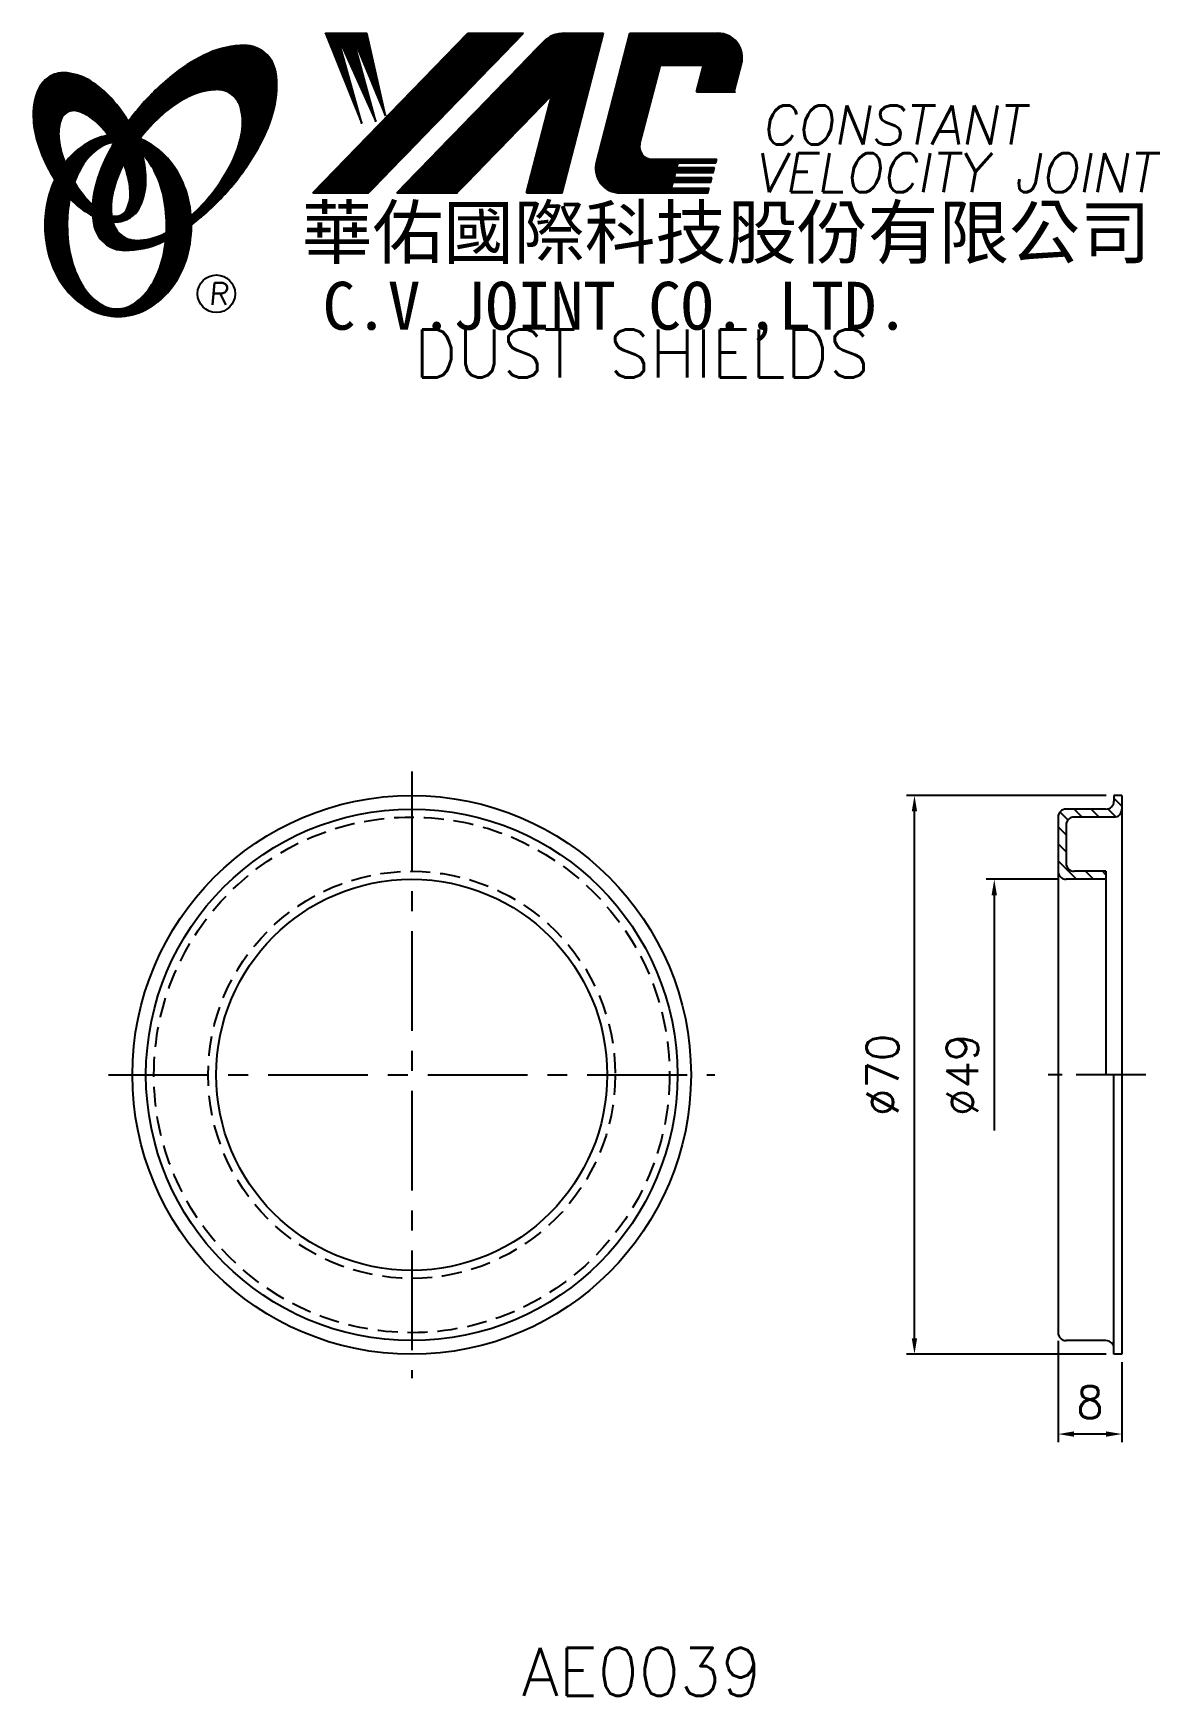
# Model space of a CAD drawing. Extents: x 100 to 241, y -1 to 207.
import ezdxf
from ezdxf.enums import TextEntityAlignment as Align

# ---------------------------------------------------------------- set-up
doc = ezdxf.new("R2010")
doc.units = 0
doc.header["$LTSCALE"] = 10
doc.header["$MEASUREMENT"] = 0
doc.linetypes.add('CENTER', pattern=[2, 1.25, -0.25, 0.25, -0.25])
doc.linetypes.add('HIDDEN', pattern=[0.375, 0.25, -0.125])
doc.layers.get('0').update_dxf_attribs({"linetype": 'CONTINUOUS'})
doc.layers.get('DEFPOINTS').update_dxf_attribs({"linetype": 'CONTINUOUS'})
doc.layers.add('4', color=4, linetype='CONTINUOUS')
doc.styles.add('CHINA', font='KAIU.TTF')
doc.styles.add('ITALICC', font='simplex.shx')
doc.dimstyles.new('STANDARD$0', dxfattribs={"dimtxt": 4, "dimasz": 2, "dimexe": 1, "dimexo": 1, "dimgap": 2, "dimtad": 1, "dimdec": 4, "dimzin": 10, "dimtxsty": 'ITALICC', "dimcen": 2, "dimclrd": 5, "dimclre": 5, "dimclrt": 18, "dimaunit": 1, "dimazin": 3, "dimtp": 0.1, "dimtfac": 0.7, "dimtdec": 4, "dimtmove": 0, "dimatfit": 3, "dimtolj": 1, "dimtzin": 10})
pattern_1 = [(45, (169.187142, -36.857548), (-0.00727476112, 0.00727476112), [])]
pattern_2 = [(45, (0.596597, -0.553139), (-0.00883883476, 0.00883883476), [])]

# ---------------------------------------------------------------- blocks, each defined once
blk = doc.blocks.new('*D14')
at = {"color": 5, "linetype": 'BYBLOCK'}
for p, q in [((234.06, 111.38), (209.06, 111.38)), ((210.06, 43.38), (210.06, 109.38)), ((234.06, 41.38), (209.06, 41.38))]:
    blk.add_line(p, q, dxfattribs=at)
for points in [[(209.72, 109.38), (210.39, 109.38), (210.06, 111.38)], [(209.72, 43.38), (210.39, 43.38), (210.06, 41.38)]]:
    blk.add_solid(points, dxfattribs=at)
at = {"layer": 'DEFPOINTS', "color": 0, "linetype": 'BYBLOCK'}
for p in [(210.06, 111.38), (235.06, 111.38), (235.06, 41.38)]:
    blk.add_point(p, dxfattribs=at)
at = {"color": 18, "linetype": 'BYBLOCK', "insert": (206.06, 76.38), "char_height": 4, "attachment_point": 5, "rotation": 90, "style": 'ITALICC'}
blk.add_mtext('\\A1;∅70', dxfattribs=at)
blk = doc.blocks.new('*D15')
at = {"color": 5, "linetype": 'BYBLOCK'}
for p, q in [((228.06, 43.08), (228.06, 30.38)), ((236.06, 40.38), (236.06, 30.38)), ((234.06, 31.38), (230.06, 31.38))]:
    blk.add_line(p, q, dxfattribs=at)
for points in [[(230.06, 31.72), (230.06, 31.05), (228.06, 31.38)], [(234.06, 31.72), (234.06, 31.05), (236.06, 31.38)]]:
    blk.add_solid(points, dxfattribs=at)
at = {"layer": 'DEFPOINTS', "color": 0, "linetype": 'BYBLOCK'}
for p in [(228.06, 44.08), (236.06, 41.38), (228.06, 31.38)]:
    blk.add_point(p, dxfattribs=at)
at = {"color": 18, "linetype": 'BYBLOCK', "insert": (232.06, 35.38), "char_height": 4, "attachment_point": 5, "style": 'ITALICC'}
blk.add_mtext('\\A1;8', dxfattribs=at)
blk = doc.blocks.new('*D16')
at = {"color": 5, "linetype": 'BYBLOCK'}
for p, q in [((228.06, 100.88), (219.06, 100.88)), ((220.06, 98.88), (220.06, 69.43))]:
    blk.add_line(p, q, dxfattribs=at)
blk.add_solid([(219.72, 98.88), (220.39, 98.88), (220.06, 100.88)], dxfattribs=at)
at = {"layer": 'DEFPOINTS', "color": 0, "linetype": 'BYBLOCK'}
for p in [(220.06, 100.88), (229.06, 100.88), (228.06, 51.88)]:
    blk.add_point(p, dxfattribs=at)
at = {"color": 18, "linetype": 'BYBLOCK', "insert": (216.06, 76.38), "char_height": 4, "attachment_point": 5, "rotation": 90, "style": 'ITALICC'}
blk.add_mtext('\\A1;∅49', dxfattribs=at)

msp = doc.modelspace()

# ---------------------------------------------------------------- hatches: boundary and pattern name
at = {"layer": '4', "linetype": 'CONTINUOUS'}
h = msp.add_hatch(dxfattribs=at)
h.set_pattern_fill('ANSI31', color=5, scale=0.1, style=0)
h.set_pattern_definition(pattern_2)
h.paths.add_polyline_path([(161.0553, 206.87784), (154.098, 206.87784), (134.68139, 186.87408), (141.6387, 186.87408)])
h.paths.add_polyline_path([(164.60219, 199.11227), (161.42182, 186.87408), (165.90281, 186.87408), (171.10124, 206.87784), (166.20451, 206.87784, 0.202785967), (163.47044, 205.72143), (145.17631, 186.87408), (152.72322, 186.87408)])
h.paths.add_polyline_path([(178.2293, 202.87943), (183.62302, 202.87943), (182.754, 199.53541), (187.47082, 199.53541), (188.38754, 203.06298, 0.490800957), (185.43734, 206.87784), (174.40302, 206.87784), (170.19597, 190.68895, 0.490800957), (173.14617, 186.87408), (184.18049, 186.87408), (184.33493, 187.4684), (179.61811, 187.4684), (179.81148, 188.21248), (184.5283, 188.21248), (184.68686, 188.82262), (179.97004, 188.82262), (180.13128, 189.44309), (184.8481, 189.44309), (185.00428, 190.04408), (180.28746, 190.04408), (180.44426, 190.64746), (185.16108, 190.64746), (185.27782, 191.09665), (177.13807, 191.09665, -0.490800957), (175.66297, 193.00408)])
h = msp.add_hatch(dxfattribs=at)
h.set_pattern_fill('ANSI31', color=1, scale=0.1, style=0)
h.set_pattern_definition(pattern_2)
h.paths.add_polyline_path([(141.41337, 206.87784), (136.23604, 206.87784), (140.8068, 195.57411), (137.74087, 206.53209), (142.5756, 195.80976), (139.62759, 206.53209), (143.75481, 196.51673)])
h = msp.add_hatch(dxfattribs=at)
h.set_pattern_fill('ANSI31', color=5, scale=0.082305, style=0)
h.set_pattern_definition([(45, (0.596597, -0.553139), (-0.00727476112, 0.00727476112), [])])
h.paths.add_polyline_path([(122.63207, 199.81537, -0.172879177), (124.57354, 199.1568, -0.172879177), (125.66084, 197.41875, -0.104527385), (125.68861, 194.09056, -0.065680101), (124.51908, 190.6886, -0.051823203), (122.07867, 186.84621, -0.044272532), (119.4037, 184.01988, -0.020203161), (119.45728, 182.88196, 0.006517006), (119.86183, 183.19403, 0.049863361), (124.41525, 187.6071, 0.049863361), (128.00489, 192.83426, 0.063682799), (129.82593, 197.46161, 0.103597411), (130.01523, 202.04558, 0.177892575), (128.66663, 204.41586, 0.177892575), (126.10423, 205.34918, 0.103597411), (121.61644, 204.39614, 0.063682799), (117.35869, 201.82706, 0.049863361), (112.80527, 197.414, 0.016070017), (111.53457, 195.80769, -0.007061632), (111.78185, 195.37066, -0.031648676), (112.73444, 193.33408, -0.008069351), (113.16634, 193.89839, -0.051823203), (116.34472, 197.15685, -0.065680101), (119.38665, 199.0772, -0.104527385)])
h.paths.add_polyline_path([(109.5564, 186.65405, -0.065680101), (110.72593, 190.056, -0.006063428), (110.96987, 190.53102, 0.027613469), (110.24303, 192.11909, 0.017011252), (109.70961, 193.05406, 0.007829282), (109.21563, 192.18684, 0.063682799), (107.39459, 187.55949, 0.103597411), (107.20529, 182.97552, 0.177892575), (108.5539, 180.60524, 0.177892575), (111.11629, 179.67191, 0.103597411), (115.60409, 180.62496, 0.008811776), (116.23105, 180.91504, 0.013922709), (116.30838, 181.88485, -0.009086703), (115.85836, 181.6674, -0.104527385), (112.61294, 180.92924, -0.172879177), (110.67147, 181.5878, -0.172879177), (109.58418, 183.32586, -0.104527385)])
h = msp.add_hatch(dxfattribs=at)
h.set_pattern_fill('ANSI31', color=3, scale=0.082305, style=0)
h.set_pattern_definition(pattern_1)
h.paths.add_polyline_path([(106.83556, 200.8662, 0.106488277), (103.89369, 201.90477, 0.158297415), (101.80349, 201.50973, 0.158297415), (100.34415, 199.96204, 0.106488277), (99.63334, 196.92427, 0.071723199), (100.05139, 193.61132, 0.058080454), (101.59637, 189.79593, 0.058080454), (103.97742, 186.43814, 0.071723199), (106.54266, 184.30039, 0.020895977), (107.08284, 183.9984, -0.030777155), (107.06694, 185.37462, -0.042059526), (105.97058, 186.53738, -0.04691039), (104.35142, 189.01853, -0.04691039), (103.22314, 191.75801, -0.060581117), (102.82103, 194.02008, -0.10187153), (103.13266, 196.10828, -0.185892489), (103.91275, 196.99992, -0.185892489), (105.08939, 197.13804, -0.10187153), (106.98704, 196.21251, -0.060581117), (108.62387, 194.60024, -0.04691039), (110.24303, 192.11909, -0.04691039), (111.37131, 189.3796, -0.060581117), (111.77342, 187.11753, -0.10187153), (111.46179, 185.02933, -0.185892489), (110.68171, 184.13769, -0.185892489), (109.50506, 183.99957, -0.002013383), (109.46426, 184.0102, 0.021593804), (109.58418, 183.32586, 0.006477741), (109.60218, 183.24882, 0.14950097), (111.57474, 183.65686, 0.158297415), (113.03407, 185.20455, 0.106488277), (113.74488, 188.24231, 0.071723199), (113.32683, 191.55527, 0.058080454), (111.78185, 195.37066, 0.058080454), (109.4008, 198.72845, 0.071723199)])
h = msp.add_hatch(dxfattribs=at)
h.set_pattern_fill('ANSI31', color=1, scale=0.082305, style=0)
h.set_pattern_definition(pattern_1)
h.paths.add_polyline_path([(107.92919, 192.54275, -0.120168026), (109.62098, 193.19614, 0.016865385), (109.02122, 194.07888, 0.076648372), (106.86499, 193.35996, 0.104809576), (103.78054, 190.84686, 0.005838257), (103.6136, 190.63466, 0.028089978), (104.35142, 189.01853, 0.014237292), (104.79354, 188.23348, -0.045767751), (105.71873, 190.17033, -0.106890197)])
h.paths.add_polyline_path([(103.89782, 182.78813, -0.048711043), (104.22792, 186.16847, -0.007865741), (103.97742, 186.43814, -0.037695478), (102.34154, 188.5569, 0.03042545), (101.81622, 187.25293, 0.080710289), (101.09078, 182.78813, 0.080710289), (101.81622, 178.32334, 0.089265679), (103.78054, 174.7294, 0.104809576), (106.86499, 172.2163, 0.11926607), (110.27419, 171.39137, 0.11926607), (113.68338, 172.2163, 0.104809576), (116.76783, 174.7294, 0.089265679), (118.73216, 178.32334, 0.080710289), (119.45759, 182.78813, 0.080710289), (118.73216, 187.25293, 0.089265679), (116.76783, 190.84686, 0.104809576), (113.68338, 193.35996, 0.025513357), (112.99014, 193.67271, 0.004818181), (112.73444, 193.33408, -0.023722145), (113.27565, 191.73733, -0.065307489), (114.51084, 190.17033, -0.073950765), (115.82329, 186.9726, -0.060532391), (116.33174, 182.78813, -0.060532391), (115.82329, 178.60367, -0.073950765), (114.51084, 175.40594, -0.106890197), (112.30037, 173.03351, -0.153118262), (110.11478, 172.34814, -0.153118262), (107.92919, 173.03351, -0.106890197), (105.71873, 175.40594, -0.073950765), (104.40627, 178.60367, -0.060532391)])
h = msp.add_hatch(dxfattribs=at)
h.set_pattern_fill('ANSI31', color=5, scale=12, angle=90, style=0)
h.set_pattern_definition([(135, (9.7238, -0.9041), (-1.06066, -1.06066), [])])
h.paths.add_polyline_path([(229.05712, 102.88375), (229.05712, 107.68375, -0.414213562), (230.05712, 108.68375), (235.05712, 108.68375, 0.414213562), (236.05712, 109.68375), (236.05712, 111.38375), (235.05712, 111.38375), (235.05712, 110.68375, -0.414213562), (234.05712, 109.68375), (229.05712, 109.68375, 0.414213562), (228.05712, 108.68375), (228.05712, 101.88375, 0.414213562), (229.05712, 100.88375), (234.05712, 100.88375), (234.05712, 101.88375), (230.05712, 101.88375, -0.414213562)])

# ---------------------------------------------------------------- linework, layer by layer
at = {"layer": '4', "color": 5, "linetype": 'CONTINUOUS'}
for p, q in [((134.68139, 186.87408), (154.098, 206.87784)), ((141.6387, 186.87408), (161.0553, 206.87784)), ((154.098, 206.87784), (161.0553, 206.87784)), ((165.90281, 186.87408), (171.10124, 206.87784)), ((166.20451, 206.87784), (171.10124, 206.87784)), ((170.19597, 190.68895), (174.40302, 206.87784)), ((174.40302, 206.87784), (185.43734, 206.87784)), ((145.17631, 186.87408), (163.47044, 205.72143)), ((175.66297, 193.00408), (178.2293, 202.87943)), ((178.2293, 202.87943), (183.62302, 202.87943)), ((182.754, 199.53541), (183.62302, 202.87943)), ((187.47082, 199.53541), (188.38754, 203.06298)), ((152.72322, 186.87408), (164.60219, 199.11227)), ((161.42182, 186.87408), (164.60219, 199.11227)), ((182.754, 199.53541), (187.62125, 199.53541)), ((177.13807, 191.09665), (185.27782, 191.09665)), ((180.28746, 190.04408), (180.44426, 190.64746)), ((180.28746, 190.04408), (185.00428, 190.04408)), ((180.44426, 190.64746), (185.16108, 190.64746)), ((184.8481, 189.44309), (185.00428, 190.04408)), ((185.16108, 190.64746), (185.27782, 191.09665)), ((179.61811, 187.4684), (179.81148, 188.21248)), ((179.61811, 187.4684), (184.33493, 187.4684)), ((179.81148, 188.21248), (184.5283, 188.21248)), ((179.97004, 188.82262), (180.13128, 189.44309)), ((179.97004, 188.82262), (184.68686, 188.82262)), ((180.13128, 189.44309), (184.8481, 189.44309)), ((184.18049, 186.87408), (184.33493, 187.4684)), ((184.5283, 188.21248), (184.68686, 188.82262)), ((134.68139, 186.87408), (141.6387, 186.87408)), ((145.17631, 186.87408), (152.72322, 186.87408)), ((161.42182, 186.87408), (165.90281, 186.87408)), ((173.14617, 186.87408), (184.18049, 186.87408))]:
    msp.add_line(p, q, dxfattribs=at)
at = {"layer": '4', "color": 1, "linetype": 'CONTINUOUS'}
for p, q in [((136.23604, 206.87784), (140.8068, 195.57411)), ((136.23604, 206.87784), (141.41337, 206.87784)), ((140.8068, 195.57411), (137.74087, 206.53209)), ((137.74087, 206.53209), (142.5756, 195.80976)), ((142.5756, 195.80976), (139.62759, 206.53209)), ((139.62759, 206.53209), (143.75481, 196.51673)), ((143.75481, 196.51673), (141.41337, 206.87784))]:
    msp.add_line(p, q, dxfattribs=at)
at = {"layer": '4', "color": 5, "linetype": 'CENTER'}
for p, q in [((147.05717, 114.38375), (147.05717, 38.38375)), ((109.05717, 76.38375), (185.05717, 76.38375))]:
    msp.add_line(p, q, dxfattribs=at)
at = {"layer": '4', "color": 7, "linetype": 'CONTINUOUS'}
for p, q in [((235.05712, 111.38375), (235.05712, 110.68375)), ((236.05712, 111.38375), (235.05712, 111.38375)), ((236.05712, 111.38375), (236.05712, 41.38375)), ((228.05712, 108.68375), (228.05712, 44.08375)), ((234.05712, 109.68375), (229.05712, 109.68375)), ((235.05712, 108.68375), (230.05712, 108.68375)), ((229.05712, 107.68375), (229.05712, 102.88375)), ((234.05712, 100.88375), (229.05712, 100.88375)), ((234.05712, 101.88375), (230.05712, 101.88375)), ((234.05712, 101.88375), (234.05712, 76.38375)), ((235.05712, 41.38375), (235.05712, 76.38375)), ((234.05712, 43.08375), (229.05712, 43.08375)), ((236.05712, 41.38375), (235.05712, 41.38375))]:
    msp.add_line(p, q, dxfattribs=at)
at = {"layer": '4', "color": 5, "linetype": 'CENTER', "ltscale": 0.7}
msp.add_line((239.05712, 76.38375), (225.05712, 76.38375), dxfattribs=at)
at = {"layer": '4', "color": 5, "linetype": 'CONTINUOUS'}
for points in [[(119.45728, 182.88196, 0.006517006), (119.86183, 183.19403, 0.049863361), (124.41525, 187.6071, 0.049863361), (128.00489, 192.83426, 0.063682799), (129.82593, 197.46161, 0.103597411), (130.01523, 202.04558, 0.177892575), (128.66663, 204.41586, 0.177892575), (126.10423, 205.34918, 0.103597411), (121.61644, 204.39614, 0.063682799), (117.35869, 201.82706, 0.049863361), (112.80527, 197.414, 0.016070017), (111.53457, 195.80769)], [(119.4037, 184.01988, 0.044272532), (122.07867, 186.84621, 0.051823203), (124.51908, 190.6886, 0.065680101), (125.68861, 194.09056, 0.104527385), (125.66084, 197.41875, 0.172879177), (124.57354, 199.1568, 0.172879177), (122.63207, 199.81537, 0.104527385), (119.38665, 199.0772, 0.065680101), (116.34472, 197.15685, 0.051823203), (113.16634, 193.89839, 0.008069351), (112.73444, 193.33408)], [(109.70961, 193.05406, 0.007829282), (109.21563, 192.18684, 0.063682799), (107.39459, 187.55949, 0.103597411), (107.20529, 182.97552, 0.177892575), (108.5539, 180.60524, 0.177892575), (111.11629, 179.67191, 0.103597411), (115.60409, 180.62496, 0.008811776), (116.23105, 180.91504, 0.008811776)], [(110.96987, 190.53102, 0.006063428), (110.72593, 190.056, 0.065680101), (109.5564, 186.65405, 0.104527385), (109.58418, 183.32586, 0.172879177), (110.67147, 181.5878, 0.172879177), (112.61294, 180.92924, 0.104527385), (115.85836, 181.6674, 0.009086703), (116.30838, 181.88485, 0.009086703)]]:
    msp.add_lwpolyline(points, format="xyb", dxfattribs=at)
at = {"layer": '4', "color": 3, "linetype": 'CONTINUOUS'}
for points in [[(109.60218, 183.24882, 0.14950097), (111.57474, 183.65686, 0.158297415), (113.03407, 185.20455, 0.106488277), (113.74488, 188.24231, 0.071723199), (113.32683, 191.55527, 0.058080454), (111.78185, 195.37066, 0.058080454), (109.4008, 198.72845, 0.071723199), (106.83556, 200.8662, 0.106488277), (103.89369, 201.90477, 0.158297415), (101.80349, 201.50973, 0.158297415), (100.34415, 199.96204, 0.106488277), (99.63334, 196.92427, 0.071723199), (100.05139, 193.61132, 0.058080454), (101.59637, 189.79593, 0.058080454), (103.97742, 186.43814, 0.071723199), (106.54266, 184.30039, 0.020895977), (107.08284, 183.9984, 0.020895977)], [(109.46426, 184.0102, 0.002013383), (109.50506, 183.99957, 0.185892489), (110.68171, 184.13769, 0.185892489), (111.46179, 185.02933, 0.10187153), (111.77342, 187.11753, 0.060581117), (111.37131, 189.3796, 0.04691039), (110.24303, 192.11909, 0.04691039), (108.62387, 194.60024, 0.060581117), (106.98704, 196.21251, 0.10187153), (105.08939, 197.13804, 0.185892489), (103.91275, 196.99992, 0.185892489), (103.13266, 196.10828, 0.10187153), (102.82103, 194.02008, 0.060581117), (103.22314, 191.75801, 0.04691039), (104.35142, 189.01853, 0.04691039), (105.97058, 186.53738, 0.042059526), (107.06694, 185.37462, 0.042059526)]]:
    msp.add_lwpolyline(points, format="xyb", dxfattribs=at)
at = {"layer": '4', "color": 1, "linetype": 'CONTINUOUS'}
for points in [[(109.02122, 194.07888, 0.076648372), (106.86499, 193.35996, 0.104809576), (103.78054, 190.84686, 0.005838257), (103.6136, 190.63466, 0.005838257)], [(102.34154, 188.5569, 0.03042545), (101.81622, 187.25293, 0.080710289), (101.09078, 182.78813, 0.080710289), (101.81622, 178.32334, 0.089265679), (103.78054, 174.7294, 0.104809576), (106.86499, 172.2163, 0.11926607), (110.27419, 171.39137, 0.11926607), (113.68338, 172.2163, 0.104809576), (116.76783, 174.7294, 0.089265679), (118.73216, 178.32334, 0.080710289), (119.45759, 182.78813, 0.080710289), (118.73216, 187.25293, 0.089265679), (116.76783, 190.84686, 0.104809576), (113.68338, 193.35996, 0.025513357), (112.99014, 193.67271, 0.025513357)], [(104.22792, 186.16847, 0.048711043), (103.89782, 182.78813, 0.060532391), (104.40627, 178.60367, 0.073950765), (105.71873, 175.40594, 0.106890197), (107.92919, 173.03351, 0.153118262), (110.11478, 172.34814, 0.153118262), (112.30037, 173.03351, 0.106890197), (114.51084, 175.40594, 0.073950765), (115.82329, 178.60367, 0.060532391), (116.33174, 182.78813, 0.060532391), (115.82329, 186.9726, 0.073950765), (114.51084, 190.17033, 0.065307489), (113.27565, 191.73733)], [(109.62098, 193.19614, 0.120168026), (107.92919, 192.54275, 0.106890197), (105.71873, 190.17033, 0.045767751), (104.79354, 188.23348, 0.045767751)]]:
    msp.add_lwpolyline(points, format="xyb", dxfattribs=at)
at = {"layer": '4', "color": 5, "linetype": 'CONTINUOUS'}
msp.add_circle((122.57843, 174.24241), 2.35282, dxfattribs=at)
at = {"layer": '4', "color": 7, "linetype": 'CONTINUOUS'}
for radius in [35, 33.3, 24.5]:
    msp.add_circle((147.05717, 76.38375), radius, dxfattribs=at)
at = {"layer": '4', "color": 5, "linetype": 'HIDDEN'}
for radius in [32.3, 25.5]:
    msp.add_circle((147.05717, 76.38375), radius, dxfattribs=at)
at = {"layer": '4', "color": 5, "linetype": 'CONTINUOUS'}
for centre, radius, start, end in [((166.20451, 203.0676), 3.81024, 90, 135.8533387), ((185.43734, 203.82965), 3.04819, 345.4326059, 90), ((177.13807, 192.62075), 1.5241, 165.4326059, 270), ((173.14617, 189.92228), 3.04819, 165.4326059, 270)]:
    msp.add_arc(centre, radius, start, end, dxfattribs=at)
at = {"layer": '4', "color": 7, "linetype": 'CONTINUOUS'}
for centre, start, end in [((234.05712, 110.68375), 270, 0), ((229.05712, 108.68375), 90, 180), ((230.05712, 107.68375), 90, 180), ((235.05712, 109.68375), 270, 360), ((230.05712, 102.88375), 180, 270), ((229.05712, 101.88375), 180, 270), ((229.05712, 44.08375), 180, 270), ((234.05712, 42.08375), 0, 90)]:
    msp.add_arc(centre, 1, start, end, dxfattribs=at)

# ---------------------------------------------------------------- texts
at = {"layer": '4', "color": 5, "linetype": 'CONTINUOUS', "style": 'ITALICC'}
for s, height, oblique, p in [('CONSTANT', 4.9, 10, (190.8302, 192.94455)), ('VELOCITY JOINT', 4.9, 10, (189.95197, 186.94917)), ('R', 2.75625, 5, (121.61974, 172.83281))]:
    msp.add_text(s, height=height, dxfattribs=dict(at, oblique=oblique)).set_placement(p)
at = {"layer": '4', "color": 7, "linetype": 'CONTINUOUS', "style": 'CHINA'}
for s, height, p in [('華佑國際科技股份有限公司', 6.5, (133.26803, 178.68424)), ('C.V.JOINT CO.,LTD.', 6, (135.89667, 169.73802))]:
    msp.add_text(s, height=height, dxfattribs=at).set_placement(p)
at = {"layer": '4', "color": 18, "linetype": 'CONTINUOUS', "style": 'ITALICC'}
for s, p in [('DUST SHIELDS', (175.89939, 163.7452)), ('AE0039', (175.89939, -1.40219))]:
    msp.add_text(s, height=6, dxfattribs=at).set_placement(p, align=Align.CENTER)

# ---------------------------------------------------------------- dimensions: what is measured, and where the dimension line sits
at = {"layer": '4', "color": 7, "linetype": 'CONTINUOUS'}
dim = msp.add_linear_dim(base=(210.0572, 111.38375), p1=(235.05712, 41.38375), p2=(235.05712, 111.38375), angle=90, text='%%C70', dimstyle='STANDARD$0', dxfattribs=at)
dim.commit()
dim.dimension.update_dxf_attribs({"geometry": '*D14', "text_midpoint": (206.0572, 76.38375)})
dim = msp.add_linear_dim(base=(220.05717, 100.88375), p1=(228.05712, 51.88375), p2=(229.05712, 100.88375), angle=90, text='%%C49', dimstyle='STANDARD$0', override={"dimcen": -2, "dimse1": 1, "dimsd1": 1}, dxfattribs=at)
dim.commit()
dim.dimension.update_dxf_attribs({"geometry": '*D16', "text_midpoint": (216.05717, 76.38375)})
dim = msp.add_linear_dim(base=(228.05712, 31.38373), p1=(236.05712, 41.38375), p2=(228.05712, 44.08375), text='8', dimstyle='STANDARD$0', dxfattribs=at)
dim.commit()
dim.dimension.update_dxf_attribs({"geometry": '*D15', "text_midpoint": (232.05712, 35.38373)})

doc.saveas('drawing.dxf')
